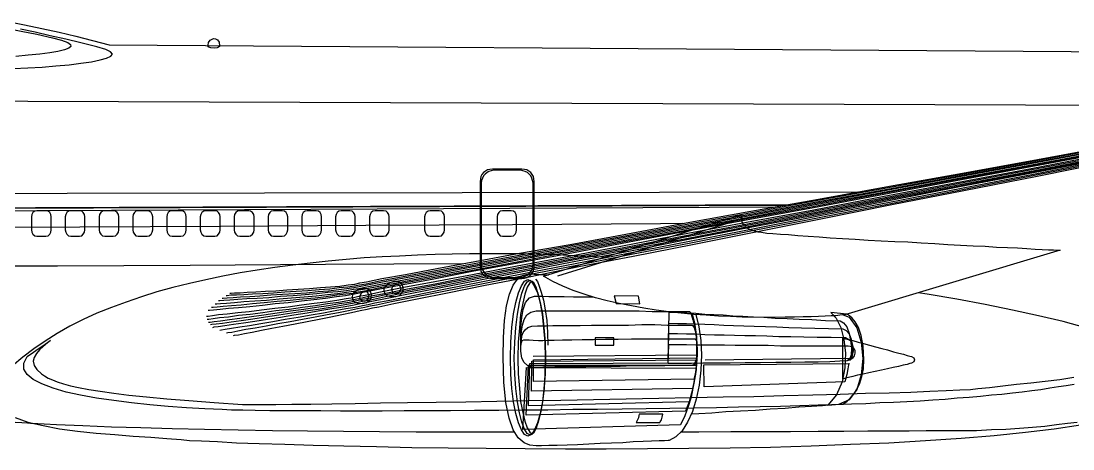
# Model space of a CAD drawing. Extents: x 895 to 2905, y -3 to 221.
# Drawn here: x 2180.8 to 2454.9, y -2.9 to 108.7 of the extents above; entities that cross this region are included whole.
import ezdxf

# ---------------------------------------------------------------- set-up
doc = ezdxf.new("R2010")
doc.units = 0
doc.header["$MEASUREMENT"] = 0
doc.layers.get('0').update_dxf_attribs({"linetype": 'CONTINUOUS'})

msp = doc.modelspace()

# ---------------------------------------------------------------- linework, layer by layer
at = {"linetype": 'Continuous'}
for points in [[(2176.89, 106.9), (2180.85, 106.09), (2184.92, 105.28), (2188.98, 104.37), (2191.32, 103.76), (2192.95, 103.15), (2193.66, 102.64), (2193.76, 102.13), (2193.25, 101.62), (2192.13, 101.21), (2190.41, 100.81), (2188.27, 100.4), (2185.73, 100.1), (2182.68, 99.79), (2179.43, 99.49)], [(2176.99, 108.73), (2181.66, 107.72), (2186.24, 106.8), (2190.71, 105.79), (2195.08, 104.77), (2199.45, 103.65), (2203.72, 102.54), (2604.78, 99.72)], [(2176.99, 108.73), (2181.66, 107.72), (2186.24, 106.8), (2190.71, 105.79), (2195.08, 104.77), (2199.45, 103.65), (2203.72, 102.54), (2604.78, 99.72)], [(2176.99, 108.73), (2181.66, 107.72), (2186.24, 106.8), (2190.71, 105.79), (2195.08, 104.77), (2199.45, 103.65), (2203.72, 102.54), (2604.78, 99.72)], [(2200.57, 102.03), (2196.4, 103.05), (2192.44, 103.96), (2188.37, 104.87), (2184.51, 105.79), (2180.65, 106.6)], [(2229.54, 102.13), (2229.54, 102.43), (2229.64, 103.15), (2230.05, 103.76), (2230.96, 104.16), (2231.47, 104.06), (2231.97, 103.86), (2232.38, 103.25), (2232.48, 102.23), (2232.48, 102.13), (2232.28, 101.93), (2231.87, 101.72), (2231.16, 101.62), (2230.25, 101.72), (2229.74, 101.93), (2229.54, 102.03), (2229.54, 102.13)], [(2178.82, 96.34), (2182.58, 96.54), (2186.34, 96.74), (2189.9, 97.05), (2193.35, 97.35), (2196.4, 97.76), (2199.15, 98.07), (2201.38, 98.57), (2203.11, 99.08), (2204.23, 99.59), (2204.63, 100.1), (2204.13, 100.71), (2202.91, 101.32), (2200.57, 102.03)], [(2537.1, 86.4), (1969.75, 88.51)], [(2463.51, 74.38), (2443.89, 70.72), (2424.48, 67.07), (2405.58, 63.51), (2387.28, 60.05), (2369.7, 56.8), (2352.93, 53.65), (2337.38, 50.7), (2322.94, 47.96), (2309.83, 45.52), (2298.35, 43.38), (2288.39, 41.45), (2280.36, 39.93), (2274.26, 38.81), (2270.29, 37.99), (2268.57, 37.69), (2267.25, 37.39), (2265.31, 37.08), (2262.97, 36.77), (2260.13, 36.37), (2257.08, 36.07), (2253.83, 35.66), (2250.37, 35.25), (2247.02, 34.95), (2243.67, 34.54), (2240.41, 34.23), (2237.47, 33.93), (2234.82, 33.73), (2232.69, 33.52), (2230.96, 33.32), (2229.94, 33.22), (2229.54, 33.22)], [(2230.45, 34.13), (2230.86, 34.13), (2231.87, 34.23), (2233.5, 34.34), (2235.63, 34.54), (2238.17, 34.74), (2241.12, 35.05), (2244.17, 35.35), (2247.53, 35.66), (2250.88, 35.96), (2254.13, 36.27), (2257.39, 36.57), (2260.33, 36.88), (2263.08, 37.29), (2265.41, 37.59), (2267.35, 37.79), (2268.67, 38.1), (2270.39, 38.4), (2274.36, 39.21), (2280.46, 40.43), (2288.59, 41.96), (2298.45, 43.79), (2310.03, 45.92), (2323.05, 48.47), (2337.48, 51.11), (2353.13, 54.05), (2369.9, 57.21), (2387.49, 60.46), (2405.78, 63.91), (2424.78, 67.47), (2444.19, 71.03), (2463.81, 74.69)], [(2231.37, 34.95), (2231.77, 34.95), (2232.79, 35.05), (2234.31, 35.15), (2236.45, 35.35), (2238.89, 35.56), (2241.73, 35.76), (2244.78, 35.96), (2248.03, 36.27), (2251.29, 36.57), (2254.54, 36.77), (2257.69, 37.08), (2260.64, 37.39), (2263.28, 37.69), (2265.62, 37.99), (2267.45, 38.3), (2268.77, 38.61), (2270.5, 38.91), (2274.46, 39.72), (2280.56, 40.84), (2288.69, 42.37), (2298.55, 44.19), (2310.14, 46.43), (2323.25, 48.87), (2337.68, 51.51), (2353.33, 54.46), (2370.11, 57.51), (2387.69, 60.87), (2406.09, 64.22), (2425.09, 67.78), (2444.5, 71.33), (2464.22, 74.99)], [(2232.28, 35.86), (2232.59, 35.86), (2233.6, 35.96), (2235.23, 36.07), (2237.26, 36.17), (2239.6, 36.37), (2242.34, 36.47), (2245.39, 36.67), (2248.44, 36.98), (2251.69, 37.18), (2254.85, 37.39), (2257.89, 37.69), (2260.74, 37.99), (2263.38, 38.2), (2265.62, 38.5), (2267.45, 38.81), (2268.77, 39.01), (2270.5, 39.32), (2274.46, 40.13), (2280.56, 41.25), (2288.69, 42.77), (2298.65, 44.7), (2310.24, 46.84), (2323.35, 49.28), (2337.78, 51.92), (2353.54, 54.87), (2370.21, 57.92), (2387.89, 61.27), (2406.29, 64.63), (2425.29, 68.18), (2444.71, 71.74), (2464.42, 75.4)], [(2233.19, 36.47), (2233.5, 36.47), (2234.52, 36.57), (2236.04, 36.67), (2237.97, 36.77), (2240.41, 36.88), (2243.05, 37.08), (2245.9, 37.29), (2248.95, 37.49), (2252.1, 37.69), (2255.15, 37.89), (2258.2, 38.2), (2260.94, 38.4), (2263.59, 38.71), (2265.72, 39.01), (2267.55, 39.21), (2268.87, 39.52), (2270.6, 39.83), (2274.56, 40.64), (2280.66, 41.76), (2288.79, 43.28), (2298.75, 45.11), (2310.34, 47.25), (2323.45, 49.69), (2337.99, 52.33), (2353.64, 55.27), (2370.41, 58.32), (2388.09, 61.58), (2406.59, 64.93), (2425.59, 68.49), (2445.01, 72.05), (2464.83, 75.6)], [(2234.21, 37.18), (2234.52, 37.18), (2235.43, 37.29), (2236.95, 37.29), (2238.89, 37.39), (2241.12, 37.59), (2243.77, 37.69), (2246.61, 37.89), (2249.56, 38.1), (2252.51, 38.3), (2255.56, 38.5), (2258.5, 38.71), (2261.25, 38.91), (2263.69, 39.21), (2265.92, 39.42), (2267.65, 39.72), (2268.97, 39.93), (2270.7, 40.23), (2274.67, 41.05), (2280.87, 42.16), (2288.89, 43.69), (2298.85, 45.52), (2310.54, 47.65), (2323.65, 50.09), (2338.19, 52.73), (2353.84, 55.68), (2370.71, 58.73), (2388.4, 61.98), (2406.8, 65.34), (2425.8, 68.79), (2445.31, 72.35), (2465.13, 76.01)], [(2235.23, 37.79), (2235.53, 37.79), (2236.45, 37.89), (2237.87, 37.89), (2239.7, 37.99), (2241.94, 38.1), (2244.48, 38.3), (2247.22, 38.4), (2250.07, 38.61), (2253.01, 38.81), (2255.96, 39.01), (2258.81, 39.21), (2261.45, 39.42), (2263.89, 39.62), (2266.03, 39.93), (2267.75, 40.13), (2269.07, 40.43), (2270.8, 40.74), (2274.77, 41.55), (2280.97, 42.67), (2289.1, 44.19), (2299.06, 46.03), (2310.65, 48.16), (2323.86, 50.5), (2338.39, 53.14), (2354.05, 56.09), (2370.92, 59.14), (2388.6, 62.29), (2407.1, 65.64), (2426.11, 69.1), (2445.62, 72.65), (2465.44, 76.31)], [(2463.61, 73.98), (2443.99, 70.21), (2424.58, 66.56), (2405.68, 63), (2387.38, 59.44), (2369.8, 56.19), (2353.13, 53.04), (2337.48, 49.99), (2323.15, 47.25), (2310.03, 44.81), (2298.45, 42.57), (2288.59, 40.74), (2280.56, 39.21), (2274.46, 37.99), (2270.5, 37.18), (2268.77, 36.88), (2267.45, 36.57), (2265.52, 36.27), (2263.08, 35.86), (2260.23, 35.45), (2257.18, 35.05), (2253.83, 34.64), (2250.37, 34.13), (2246.92, 33.73), (2243.46, 33.32), (2240.21, 32.91), (2237.26, 32.61), (2234.52, 32.3), (2232.28, 32.1), (2230.65, 31.9), (2229.54, 31.69), (2229.13, 31.69)], [(2229.33, 30.98), (2229.74, 30.98), (2230.86, 31.19), (2232.48, 31.39), (2234.82, 31.59), (2237.47, 32), (2240.51, 32.3), (2243.77, 32.71), (2247.22, 33.22), (2250.68, 33.63), (2254.13, 34.13), (2257.49, 34.54), (2260.64, 35.05), (2263.49, 35.45), (2265.92, 35.86), (2267.85, 36.17), (2269.28, 36.47), (2271.01, 36.88), (2274.97, 37.59), (2281.07, 38.81), (2289.1, 40.33), (2298.96, 42.27), (2310.44, 44.5), (2323.55, 46.94), (2337.89, 49.69), (2353.54, 52.73), (2370.11, 55.89), (2387.69, 59.24), (2405.98, 62.69), (2424.89, 66.35), (2444.19, 70.01), (2463.81, 73.77)], [(2229.64, 30.17), (2230.05, 30.17), (2231.16, 30.37), (2232.79, 30.57), (2235.13, 30.88), (2237.77, 31.29), (2240.82, 31.69), (2244.07, 32.1), (2247.53, 32.61), (2250.98, 33.12), (2254.44, 33.63), (2257.79, 34.13), (2260.94, 34.54), (2263.79, 35.05), (2266.33, 35.45), (2268.26, 35.86), (2269.69, 36.17), (2271.41, 36.47), (2275.37, 37.29), (2281.47, 38.5), (2289.5, 40.03), (2299.36, 41.96), (2310.85, 44.19), (2323.86, 46.63), (2338.29, 49.38), (2353.84, 52.43), (2370.41, 55.58), (2387.99, 58.93), (2406.19, 62.49), (2425.09, 66.05), (2444.4, 69.71), (2464.01, 73.47)], [(2230.15, 29.56), (2230.55, 29.66), (2231.67, 29.76), (2233.3, 29.97), (2235.53, 30.27), (2238.17, 30.68), (2241.23, 31.09), (2244.48, 31.59), (2247.93, 32.1), (2251.39, 32.61), (2254.85, 33.12), (2258.2, 33.63), (2261.35, 34.13), (2264.19, 34.64), (2266.63, 35.05), (2268.67, 35.45), (2270.09, 35.76), (2271.82, 36.07), (2275.78, 36.88), (2281.78, 38.1), (2289.81, 39.62), (2299.67, 41.55), (2311.15, 43.79), (2324.16, 46.33), (2338.59, 49.07), (2354.15, 52.02), (2370.71, 55.27), (2388.2, 58.63), (2406.49, 62.19), (2425.29, 65.74), (2444.5, 69.5), (2464.12, 73.27)], [(2230.75, 28.85), (2231.16, 28.95), (2232.18, 29.05), (2233.91, 29.36), (2236.14, 29.66), (2238.79, 30.07), (2241.73, 30.47), (2244.99, 30.98), (2248.44, 31.49), (2251.9, 32.1), (2255.35, 32.61), (2258.61, 33.22), (2261.76, 33.73), (2264.7, 34.23), (2267.14, 34.64), (2269.17, 35.05), (2270.6, 35.35), (2272.23, 35.66), (2276.19, 36.47), (2282.19, 37.69), (2290.21, 39.21), (2299.97, 41.15), (2311.46, 43.38), (2324.37, 45.92), (2338.7, 48.67), (2354.25, 51.72), (2370.81, 54.97), (2388.3, 58.32), (2406.49, 61.88), (2425.29, 65.54), (2444.6, 69.2), (2464.12, 72.96)], [(2232.59, 28.14), (2232.99, 28.24), (2234.01, 28.34), (2235.63, 28.65), (2237.77, 28.95), (2240.31, 29.36), (2243.26, 29.87), (2246.41, 30.37), (2249.66, 30.98), (2253.01, 31.49), (2256.37, 32.1), (2259.62, 32.61), (2262.67, 33.22), (2265.41, 33.73), (2267.85, 34.13), (2269.79, 34.54), (2271.21, 34.85), (2272.94, 35.25), (2276.9, 35.96), (2282.9, 37.18), (2290.93, 38.81), (2300.69, 40.74), (2312.17, 42.97), (2325.18, 45.52), (2339.41, 48.26), (2354.96, 51.31), (2371.43, 54.56), (2388.91, 58.02), (2407.1, 61.47), (2425.8, 65.13), (2445.01, 68.89), (2464.52, 72.76)], [(2234.31, 27.43), (2234.72, 27.53), (2235.74, 27.63), (2237.26, 27.93), (2239.39, 28.34), (2241.83, 28.75), (2244.68, 29.25), (2247.73, 29.87), (2250.88, 30.37), (2254.13, 30.98), (2257.39, 31.59), (2260.54, 32.2), (2263.49, 32.71), (2266.13, 33.22), (2268.47, 33.73), (2270.39, 34.13), (2271.72, 34.44), (2273.45, 34.74), (2277.31, 35.56), (2283.41, 36.77), (2291.43, 38.4), (2301.19, 40.33), (2312.58, 42.57), (2325.59, 45.11), (2339.81, 47.96), (2355.27, 50.9), (2371.83, 54.16), (2389.21, 57.61), (2407.41, 61.17), (2426.11, 64.83), (2445.31, 68.59), (2464.73, 72.45)], [(2236.14, 26.71), (2236.45, 26.81), (2237.47, 26.92), (2238.99, 27.22), (2241.02, 27.63), (2243.46, 28.14), (2246.1, 28.65), (2249.05, 29.15), (2252.2, 29.76), (2255.35, 30.37), (2258.5, 30.98), (2261.55, 31.59), (2264.4, 32.2), (2266.94, 32.71), (2269.17, 33.22), (2271.01, 33.63), (2272.33, 33.93), (2274.05, 34.23), (2277.92, 35.05), (2284.01, 36.27), (2291.94, 37.89), (2301.7, 39.83), (2313.19, 42.06), (2326.09, 44.7), (2340.32, 47.45), (2355.77, 50.5), (2372.24, 53.75), (2389.62, 57.21), (2407.71, 60.87), (2426.41, 64.52), (2445.52, 68.29), (2464.93, 72.15)], [(2314.51, 54.87), (2314.51, 66.86), (2314.41, 67.57), (2314.31, 68.18), (2314, 68.69), (2313.59, 69.2), (2313.09, 69.61), (2312.58, 69.91), (2311.97, 70.01), (2311.25, 70.11), (2303.63, 70.11), (2302.92, 70.01), (2302.31, 69.91), (2301.8, 69.61), (2301.29, 69.2), (2300.89, 68.69), (2300.58, 68.18), (2300.48, 67.57), (2300.38, 66.86), (2300.38, 54.87)], [(2314.2, 54.87), (2314.2, 66.56), (2314.1, 67.17), (2313.9, 67.78), (2313.59, 68.39), (2313.19, 68.79), (2312.78, 69.2), (2312.17, 69.5), (2311.56, 69.71), (2310.95, 69.81), (2304.04, 69.81), (2303.33, 69.71), (2302.72, 69.5), (2302.21, 69.2), (2301.7, 68.79), (2301.29, 68.39), (2300.99, 67.78), (2300.79, 67.17), (2300.69, 66.56), (2300.69, 54.67)], [(1933.56, 63.81), (1932.75, 62.79), (1932.34, 61.88), (1932.44, 61.07), (1933.15, 60.46), (1934.58, 59.85), (1936.91, 59.44), (1940.17, 59.24), (1944.64, 59.14), (2380.8, 60.9)], [(1935.39, 65.54), (1934.47, 64.42), (1933.87, 63.2), (1933.66, 61.98), (1934.07, 60.76), (1935.29, 59.75), (1937.32, 58.83), (1940.47, 58.32), (1944.84, 58.12), (2377.39, 60.29)], [(2398.64, 64.11), (1935.39, 63.3)], [(2109.5, 59.65), (2379.9, 60.74)], [(2187.25, 52.63), (2187.86, 52.73), (2188.27, 53.14), (2188.57, 53.65), (2188.68, 54.26), (2188.68, 57.71), (2188.57, 58.32), (2188.27, 58.83), (2187.86, 59.14), (2187.25, 59.24), (2184.92, 59.24), (2184.41, 59.14), (2183.9, 58.83), (2183.59, 58.32), (2183.49, 57.71), (2183.49, 54.26), (2183.59, 53.65), (2183.9, 53.14), (2184.41, 52.73), (2184.92, 52.63), (2187.25, 52.63)], [(2195.99, 52.63), (2196.61, 52.73), (2197.01, 53.14), (2197.32, 53.65), (2197.42, 54.26), (2197.42, 57.71), (2197.32, 58.32), (2197.01, 58.83), (2196.61, 59.14), (2195.99, 59.24), (2193.76, 59.24), (2193.15, 59.14), (2192.74, 58.83), (2192.44, 58.32), (2192.34, 57.71), (2192.34, 54.26), (2192.44, 53.65), (2192.74, 53.14), (2193.15, 52.73), (2193.76, 52.63), (2195.99, 52.63)], [(2204.84, 52.63), (2205.45, 52.73), (2205.85, 53.14), (2206.16, 53.65), (2206.26, 54.26), (2206.26, 57.71), (2206.16, 58.32), (2205.85, 58.83), (2205.45, 59.14), (2204.84, 59.24), (2202.6, 59.24), (2201.99, 59.14), (2201.59, 58.83), (2201.28, 58.32), (2201.18, 57.71), (2201.18, 54.26), (2201.28, 53.65), (2201.59, 53.14), (2201.99, 52.73), (2202.6, 52.63), (2204.84, 52.63)], [(2213.68, 52.63), (2214.19, 52.73), (2214.7, 53.14), (2215, 53.65), (2215.1, 54.26), (2215.1, 57.71), (2215, 58.32), (2214.7, 58.83), (2214.19, 59.14), (2213.68, 59.24), (2211.34, 59.24), (2210.73, 59.14), (2210.33, 58.83), (2210.02, 58.32), (2209.92, 57.71), (2209.92, 54.26), (2210.02, 53.65), (2210.33, 53.14), (2210.73, 52.73), (2211.34, 52.63), (2213.68, 52.63)], [(2222.42, 52.63), (2223.03, 52.73), (2223.44, 53.14), (2223.74, 53.65), (2223.85, 54.26), (2223.85, 57.71), (2223.74, 58.32), (2223.44, 58.83), (2223.03, 59.14), (2222.42, 59.24), (2220.19, 59.24), (2219.57, 59.14), (2219.17, 58.83), (2218.87, 58.32), (2218.76, 57.71), (2218.76, 54.26), (2218.87, 53.65), (2219.17, 53.14), (2219.57, 52.73), (2220.19, 52.63), (2222.42, 52.63)], [(2231.27, 52.63), (2231.87, 52.73), (2232.28, 53.14), (2232.59, 53.65), (2232.69, 54.26), (2232.69, 57.71), (2232.59, 58.32), (2232.28, 58.83), (2231.87, 59.14), (2231.27, 59.24), (2228.93, 59.24), (2228.42, 59.14), (2227.91, 58.83), (2227.61, 58.32), (2227.5, 57.71), (2227.5, 54.26), (2227.61, 53.65), (2227.91, 53.14), (2228.42, 52.73), (2228.93, 52.63), (2231.27, 52.63)], [(2240.11, 52.63), (2240.61, 52.73), (2241.12, 53.14), (2241.43, 53.65), (2241.53, 54.26), (2241.53, 57.71), (2241.43, 58.32), (2241.12, 58.83), (2240.61, 59.14), (2240.11, 59.24), (2237.77, 59.24), (2237.16, 59.14), (2236.75, 58.83), (2236.45, 58.32), (2236.35, 57.71), (2236.35, 54.26), (2236.45, 53.65), (2236.75, 53.14), (2237.16, 52.73), (2237.77, 52.63), (2240.11, 52.63)], [(2248.85, 52.63), (2249.46, 52.73), (2249.87, 53.14), (2250.17, 53.65), (2250.27, 54.26), (2250.27, 57.71), (2250.17, 58.32), (2249.87, 58.83), (2249.46, 59.14), (2248.85, 59.24), (2246.61, 59.24), (2246, 59.14), (2245.59, 58.83), (2245.29, 58.32), (2245.19, 57.71), (2245.19, 54.26), (2245.29, 53.65), (2245.59, 53.14), (2246, 52.73), (2246.61, 52.63), (2248.85, 52.63)], [(2257.69, 52.63), (2258.3, 52.73), (2258.71, 53.14), (2259.01, 53.65), (2259.11, 54.26), (2259.11, 57.71), (2259.01, 58.32), (2258.71, 58.83), (2258.3, 59.14), (2257.69, 59.24), (2255.35, 59.24), (2254.85, 59.14), (2254.34, 58.83), (2254.03, 58.32), (2253.93, 57.71), (2253.93, 54.26), (2254.03, 53.65), (2254.34, 53.14), (2254.85, 52.73), (2255.35, 52.63), (2257.69, 52.63)], [(2266.43, 52.63), (2267.04, 52.73), (2267.45, 53.14), (2267.75, 53.65), (2267.85, 54.26), (2267.85, 57.71), (2267.75, 58.32), (2267.45, 58.83), (2267.04, 59.14), (2266.43, 59.24), (2264.19, 59.24), (2263.59, 59.14), (2263.18, 58.83), (2262.87, 58.32), (2262.77, 57.71), (2262.77, 54.26), (2262.87, 53.65), (2263.18, 53.14), (2263.59, 52.73), (2264.19, 52.63), (2266.43, 52.63)], [(2275.27, 52.63), (2275.89, 52.73), (2276.29, 53.14), (2276.59, 53.65), (2276.7, 54.26), (2276.7, 57.71), (2276.59, 58.32), (2276.29, 58.83), (2275.89, 59.14), (2275.27, 59.24), (2273.04, 59.24), (2272.43, 59.14), (2272.02, 58.83), (2271.72, 58.32), (2271.61, 57.71), (2271.61, 54.26), (2271.72, 53.65), (2272.02, 53.14), (2272.43, 52.73), (2273.04, 52.63), (2275.27, 52.63)], [(2289.71, 52.63), (2290.32, 52.73), (2290.72, 53.14), (2291.03, 53.65), (2291.13, 54.26), (2291.13, 57.71), (2291.03, 58.32), (2290.72, 58.83), (2290.32, 59.14), (2289.71, 59.24), (2287.37, 59.24), (2286.86, 59.14), (2286.35, 58.83), (2286.05, 58.32), (2285.95, 57.71), (2285.95, 54.26), (2286.05, 53.65), (2286.35, 53.14), (2286.86, 52.73), (2287.37, 52.63), (2289.71, 52.63)], [(2308.51, 52.63), (2309.12, 52.73), (2309.53, 53.14), (2309.83, 53.65), (2309.93, 54.26), (2309.93, 57.71), (2309.83, 58.32), (2309.53, 58.83), (2309.12, 59.14), (2308.51, 59.24), (2306.27, 59.24), (2305.67, 59.14), (2305.26, 58.83), (2304.95, 58.32), (2304.85, 57.71), (2304.85, 54.26), (2304.95, 53.65), (2305.26, 53.14), (2305.67, 52.73), (2306.27, 52.63), (2308.51, 52.63)], [(2316.95, 42.16), (2368.58, 58.32), (2368.58, 58.12), (2368.48, 57.71), (2368.38, 57.1), (2368.58, 56.39), (2368.99, 55.58), (2369.7, 54.87), (2370.92, 54.26), (2372.75, 53.75), (2373.76, 53.65), (2375.09, 53.45), (2376.71, 53.34), (2378.64, 53.14), (2380.78, 53.04), (2383.21, 52.83), (2385.86, 52.63), (2388.71, 52.43), (2391.65, 52.23), (2394.8, 52.02), (2398.16, 51.82), (2401.51, 51.61), (2404.87, 51.41), (2408.42, 51.21), (2411.88, 51.11), (2415.33, 50.9), (2418.89, 50.7), (2422.24, 50.5), (2425.59, 50.29), (2428.85, 50.09), (2432, 49.99), (2434.95, 49.79), (2437.79, 49.69), (2440.43, 49.58), (2442.87, 49.38), (2445.01, 49.28), (2446.84, 49.17), (2448.47, 49.07), (2449.79, 49.07), (2450.7, 48.97), (2451.31, 48.97), (2451.51, 48.97), (2395.41, 32.1), (2395.21, 32.1), (2394.8, 32.1), (2394.09, 32), (2393.07, 31.9), (2391.85, 31.9), (2390.33, 31.79), (2388.6, 31.69), (2386.67, 31.59), (2384.54, 31.59), (2382.3, 31.49), (2379.86, 31.49), (2377.22, 31.39), (2374.47, 31.39), (2371.63, 31.49), (2368.68, 31.49), (2365.63, 31.69), (2362.48, 31.79), (2359.33, 32), (2356.08, 32.2), (2352.83, 32.51), (2349.57, 32.91), (2346.32, 33.32), (2343.07, 33.83), (2339.81, 34.44), (2336.67, 35.05), (2333.51, 35.76), (2330.47, 36.57), (2327.52, 37.49), (2324.67, 38.5), (2321.93, 39.62), (2319.39, 40.84), (2316.95, 42.16)], [(2353.14, 55.91), (2347.44, 55.89), (2308.81, 55.58), (2270.6, 55.38), (2232.89, 55.17), (2196.1, 54.97), (2160.63, 54.77)], [(2300.38, 54.87), (2300.38, 44.81), (2300.48, 44.19), (2300.58, 43.59), (2300.89, 42.97), (2301.29, 42.57), (2301.8, 42.16), (2302.31, 41.86), (2302.92, 41.65), (2303.63, 41.55), (2311.25, 41.55), (2311.97, 41.65), (2312.58, 41.86), (2313.09, 42.16), (2313.59, 42.57), (2314, 42.97), (2314.31, 43.59), (2314.41, 44.19), (2314.51, 44.81), (2314.51, 54.87)], [(2300.69, 54.67), (2300.69, 45.21), (2300.79, 44.5), (2300.99, 43.89), (2301.29, 43.38), (2301.7, 42.87), (2302.21, 42.47), (2302.72, 42.16), (2303.33, 41.96), (2304.04, 41.86), (2310.95, 41.86), (2311.56, 41.96), (2312.17, 42.16), (2312.78, 42.47), (2313.19, 42.87), (2313.59, 43.38), (2313.9, 43.89), (2314.1, 44.5), (2314.2, 45.21), (2314.2, 54.87)], [(2366.55, 56.49), (2320.61, 42.16)], [(2310.75, 48.06), (2306.48, 48.06), (2302.11, 48.06), (2297.63, 48.06), (2293.16, 47.96), (2288.69, 47.85), (2284.12, 47.65), (2279.44, 47.45), (2274.87, 47.25), (2270.19, 46.94), (2265.52, 46.53), (2260.84, 46.13), (2256.17, 45.62), (2251.59, 45.11), (2246.92, 44.5), (2242.34, 43.79), (2237.87, 43.08), (2233.4, 42.16), (2228.93, 41.25), (2224.66, 40.33), (2220.39, 39.21), (2216.22, 38.1), (2212.15, 36.77), (2208.19, 35.45), (2204.33, 34.03), (2200.57, 32.51), (2197.01, 30.88), (2193.55, 29.15), (2190.2, 27.22), (2187.05, 25.29), (2184.1, 23.26), (2181.26, 21.12), (2178.61, 18.79)], [(2332.77, 47.11), (2332.39, 47.14), (2326.19, 47.45), (2320.51, 47.75), (2315.32, 47.96), (2310.75, 48.06)], [(2295.72, 45.41), (2260.13, 45.21), (2224.86, 45.01), (2190.3, 44.81), (2156.97, 44.81)], [(2356.62, 32.17), (2357.4, 28.95), (2357.91, 25.39), (2358.11, 21.73), (2357.91, 17.67), (2357.5, 13.81), (2356.69, 10.15), (2355.77, 6.89), (2354.45, 4.15), (2353.03, 1.91), (2351.4, 0.29), (2349.67, -0.63), (2349.37, -0.63), (2348.45, -0.73), (2347.03, -0.73), (2345.1, -0.83), (2342.87, -0.93), (2340.32, -1.03), (2337.58, -1.24), (2334.63, -1.34), (2331.69, -1.44), (2328.74, -1.65), (2325.79, -1.75), (2323.05, -1.85), (2320.51, -1.95), (2318.27, -1.95), (2316.44, -2.05), (2315.01, -2.05), (2313.39, -1.85), (2311.87, -1.24), (2310.34, 0.08), (2309.02, 2.12), (2308, 5.17), (2307.09, 9.23), (2306.58, 14.52), (2306.38, 21.12), (2306.48, 26.21), (2306.78, 30.68), (2307.29, 34.44), (2308.1, 37.49), (2309.02, 39.83), (2310.14, 41.45), (2311.56, 42.47), (2313.09, 42.77)], [(2308.31, 20.82), (2308.41, 24.99), (2308.71, 28.85), (2309.12, 32.41), (2309.73, 35.35), (2310.44, 37.89), (2311.15, 39.72), (2311.97, 40.94), (2312.88, 41.35), (2313.69, 40.94), (2314.51, 39.72), (2315.32, 37.89), (2316.03, 35.35), (2316.64, 32.41), (2317.05, 28.85), (2317.35, 24.99), (2317.45, 20.82), (2317.35, 16.65), (2317.05, 12.89), (2316.64, 9.43), (2316.03, 6.39), (2315.32, 3.95), (2314.61, 2.12), (2313.79, 0.9), (2312.88, 0.49), (2311.97, 0.9), (2311.15, 2.12), (2310.44, 3.95), (2309.73, 6.39), (2309.12, 9.43), (2308.71, 12.89), (2308.41, 16.65), (2308.31, 20.82)], [(2309.32, 20.82), (2309.43, 24.99), (2309.73, 28.85), (2310.14, 32.3), (2310.65, 35.25), (2311.25, 37.79), (2311.97, 39.62), (2312.68, 40.74), (2313.39, 41.15), (2314.1, 40.74), (2314.71, 39.62), (2315.42, 37.79), (2316.03, 35.25), (2316.64, 32.3), (2317.05, 28.85), (2317.35, 24.99), (2317.45, 20.82), (2317.35, 16.65), (2317.05, 12.89), (2316.64, 9.43), (2316.13, 6.59), (2315.52, 4.15), (2314.81, 2.32), (2314.1, 1.2), (2313.39, 0.79), (2312.68, 1.2), (2311.97, 2.32), (2311.25, 4.15), (2310.65, 6.59), (2310.14, 9.43), (2309.73, 12.89), (2309.43, 16.65), (2309.32, 20.82)], [(2313.09, 42.77), (2313.29, 42.77), (2314, 42.77), (2315.01, 42.67), (2316.44, 42.67), (2318.17, 42.57), (2318.24, 42.57)], [(2314.81, 41.45), (2315.32, 40.84), (2315.83, 39.62), (2316.34, 37.99), (2316.95, 35.96), (2317.35, 33.42), (2317.76, 30.68), (2317.96, 27.53), (2318.07, 24.17)], [(2269.99, 39.11), (2270.8, 39.01), (2271.41, 38.71), (2271.82, 37.99), (2272.02, 37.29), (2271.92, 36.47), (2271.51, 35.76), (2270.8, 35.25), (2269.79, 34.95), (2268.67, 35.05), (2267.85, 35.35), (2267.35, 35.96), (2267.14, 36.67), (2267.25, 37.49), (2267.75, 38.2), (2268.67, 38.71), (2269.99, 39.11)], [(2270.29, 38.4), (2271.11, 37.99), (2271.41, 37.08), (2271.11, 36.07), (2270.29, 35.56), (2269.28, 35.96), (2269.07, 36.88), (2269.48, 37.89), (2270.29, 38.4)], [(2278.02, 40.94), (2278.83, 40.94), (2279.54, 40.64), (2280.05, 40.03), (2280.25, 39.32), (2280.25, 38.5), (2279.95, 37.69), (2279.34, 37.08), (2278.32, 36.77), (2277.21, 36.77), (2276.29, 36.98), (2275.68, 37.59), (2275.37, 38.3), (2275.37, 39.01), (2275.89, 39.83), (2276.7, 40.43), (2278.02, 40.94)], [(2278.53, 40.23), (2279.44, 39.83), (2279.75, 38.91), (2279.44, 37.99), (2278.53, 37.49), (2277.71, 37.89), (2277.41, 38.81), (2277.71, 39.72), (2278.53, 40.23)], [(2314, 1.1), (2314.51, 1.51), (2315.12, 2.63), (2315.63, 4.35), (2316.23, 6.69), (2316.74, 9.54), (2317.15, 12.89), (2317.35, 16.75), (2317.45, 20.82), (2317.35, 24.99), (2317.05, 28.75), (2316.64, 32.2), (2316.13, 35.15), (2315.52, 37.49), (2315.01, 39.32), (2314.41, 40.43), (2314, 40.84), (2313.39, 40.43), (2312.68, 39.32), (2312.07, 37.49), (2311.56, 35.15), (2310.95, 32.2), (2310.65, 28.75), (2310.34, 24.99), (2310.24, 20.82), (2310.34, 16.75), (2310.65, 12.89), (2310.95, 9.54), (2311.56, 6.69), (2312.07, 4.35), (2312.68, 2.63), (2313.39, 1.51), (2314, 1.1)], [(2355.38, 32.27), (2355.87, 30.78), (2356.49, 28.14), (2356.79, 24.99), (2356.79, 21.23), (2356.69, 20.41), (2356.38, 19.6), (2355.98, 19.09), (2355.47, 18.89), (2355.16, 18.89), (2354.15, 18.89), (2352.72, 18.89), (2350.69, 18.89), (2348.45, 18.79), (2345.81, 18.79), (2342.87, 18.79), (2339.92, 18.79), (2336.77, 18.68), (2333.72, 18.68), (2330.77, 18.68), (2327.92, 18.58), (2325.38, 18.58), (2323.15, 18.58), (2321.21, 18.58), (2319.89, 18.58), (2318.27, 18.48), (2316.74, 18.48), (2315.22, 18.38), (2313.9, 18.48), (2312.78, 18.89), (2311.87, 19.7), (2311.25, 20.82), (2311.05, 22.65), (2311.05, 24.48), (2311.05, 26.61), (2311.05, 29.05), (2311.25, 31.39), (2311.66, 33.52), (2312.27, 35.35), (2313.29, 36.57), (2314.61, 36.98), (2314.81, 36.98), (2315.63, 36.98), (2316.74, 36.98), (2318.27, 36.88), (2320.2, 36.88), (2322.33, 36.88), (2324.77, 36.77), (2327.52, 36.77), (2329.82, 36.77)], [(2341.65, 36.98), (2335.34, 37.08), (2335.85, 35.05), (2342.05, 34.95), (2341.65, 36.98)], [(2458.22, 28.75), (2452.33, 30.37), (2445.92, 31.9), (2439.11, 33.32), (2432, 34.85), (2424.58, 36.17), (2416.85, 37.49), (2414.53, 37.85)], [(2354.96, 33.01), (2355.67, 32.3), (2356.28, 30.07), (2356.79, 26.41), (2356.79, 21.33), (2356.69, 20.51), (2356.49, 19.7), (2356.08, 19.09), (2355.47, 18.89), (2355.16, 18.89), (2354.15, 18.89), (2352.72, 18.89), (2350.69, 18.89), (2348.45, 18.79), (2345.81, 18.79), (2342.87, 18.79), (2339.92, 18.79), (2336.77, 18.68), (2333.72, 18.68), (2330.77, 18.68), (2327.92, 18.58), (2325.38, 18.58), (2323.15, 18.58), (2321.21, 18.58), (2319.89, 18.58), (2318.27, 18.48), (2316.74, 18.48), (2315.22, 18.38), (2313.9, 18.48), (2312.78, 18.89), (2311.87, 19.7), (2311.25, 20.82), (2311.05, 22.65), (2311.05, 24.27), (2311.05, 26), (2311.15, 27.83), (2311.46, 29.46), (2311.87, 30.88), (2312.58, 32.1), (2313.59, 32.81), (2315.01, 33.12), (2315.32, 33.12), (2316.03, 33.12), (2317.35, 33.12), (2318.98, 33.12), (2321.01, 33.12), (2323.35, 33.12), (2325.99, 33.12), (2328.94, 33.12), (2331.99, 33.12), (2335.14, 33.12), (2338.49, 33.12), (2341.85, 33.12), (2345.2, 33.01), (2348.56, 33.01), (2351.81, 33.01), (2354.96, 33.01)], [(2394.19, 30.57), (2395.11, 30.07), (2395.92, 28.95), (2396.53, 27.22), (2396.94, 25.39), (2397.14, 23.46), (2397.04, 21.73), (2396.73, 20.61), (2396.02, 20.11), (2394.09, 20.01), (2391.55, 19.9), (2388.5, 19.8), (2385.05, 19.8), (2381.39, 19.7), (2377.42, 19.7), (2373.46, 19.6), (2369.49, 19.6), (2365.53, 19.5), (2361.87, 19.5), (2358.41, 19.5), (2355.47, 19.39), (2352.93, 19.39), (2351, 19.39), (2349.78, 19.39), (2349.37, 19.39), (2349.67, 32.81), (2351.91, 32.71), (2354.25, 32.61), (2356.59, 32.51), (2358.92, 32.3), (2361.26, 32.2), (2363.7, 32.1), (2366.24, 31.9), (2368.89, 31.79), (2371.53, 31.59), (2374.37, 31.49), (2377.32, 31.29), (2380.37, 31.19), (2383.52, 30.98), (2386.87, 30.88), (2390.43, 30.68), (2394.19, 30.57)], [(2395.03, 32.1), (2396.53, 31.49), (2398.56, 28.75), (2399.68, 24.99), (2400.09, 20.72), (2399.68, 16.45), (2398.56, 12.69), (2396.53, 9.94), (2393.79, 8.72), (2391.96, 8.62), (2389.62, 8.42), (2386.77, 8.21), (2383.42, 8.01), (2379.86, 7.71), (2376, 7.5), (2372.14, 7.2), (2368.27, 6.99), (2364.41, 6.79), (2360.75, 6.49), (2357.4, 6.28), (2355.45, 6.22)], [(2391.75, 32.71), (2393.18, 31.29), (2394.4, 28.85), (2395.21, 25.7), (2395.62, 22.14), (2395.41, 18.28), (2394.7, 14.62), (2393.28, 11.27), (2391.04, 8.52), (2395.11, 8.93), (2396.02, 9.64), (2396.94, 10.45), (2397.85, 11.57), (2398.67, 12.79), (2399.38, 14.31), (2399.89, 16.04), (2400.29, 18.07), (2400.39, 20.51), (2400.19, 23.97), (2399.68, 26.71), (2398.97, 28.85), (2398.16, 30.27), (2397.34, 31.29), (2396.63, 31.9), (2396.13, 32.2), (2395.92, 32.3), (2391.75, 32.71)], [(2355.67, 29.46), (2356.18, 28.85), (2356.59, 27.32), (2356.89, 24.78), (2356.89, 21.43), (2356.79, 20.51), (2356.59, 19.7), (2356.18, 19.09), (2355.57, 18.89), (2355.27, 18.89), (2354.25, 18.89), (2352.83, 18.89), (2350.79, 18.89), (2348.45, 18.79), (2345.81, 18.79), (2342.97, 18.79), (2339.92, 18.79), (2336.87, 18.68), (2333.82, 18.68), (2330.77, 18.68), (2327.92, 18.58), (2325.38, 18.58), (2323.15, 18.58), (2321.32, 18.58), (2319.89, 18.58), (2318.27, 18.48), (2316.74, 18.48), (2315.22, 18.38), (2313.9, 18.48), (2312.78, 18.89), (2311.87, 19.7), (2311.25, 20.82), (2311.05, 22.65), (2311.05, 24.17), (2311.15, 25.39), (2311.25, 26.61), (2311.66, 27.53), (2312.17, 28.24), (2312.88, 28.85), (2313.9, 29.15), (2315.32, 29.25), (2315.63, 29.25), (2316.44, 29.25), (2317.66, 29.25), (2319.39, 29.36), (2321.42, 29.36), (2323.86, 29.36), (2326.5, 29.36), (2329.45, 29.46), (2332.5, 29.46), (2335.85, 29.46), (2339.11, 29.46), (2342.56, 29.56), (2345.91, 29.56), (2349.27, 29.46), (2352.52, 29.46), (2355.67, 29.46)], [(2394.91, 28.44), (2395.82, 28.03), (2396.53, 27.12), (2397.04, 25.8), (2397.34, 24.27), (2397.34, 22.75), (2397.14, 21.43), (2396.73, 20.51), (2396.02, 20.11), (2394.09, 20.01), (2391.55, 19.9), (2388.5, 19.8), (2385.05, 19.8), (2381.39, 19.7), (2377.42, 19.7), (2373.46, 19.6), (2369.49, 19.6), (2365.53, 19.5), (2361.87, 19.5), (2358.41, 19.5), (2355.47, 19.39), (2352.93, 19.39), (2351, 19.39), (2349.78, 19.39), (2349.37, 19.39), (2349.57, 29.97), (2351.91, 29.87), (2354.15, 29.87), (2356.49, 29.76), (2358.92, 29.66), (2361.36, 29.56), (2363.91, 29.46), (2366.45, 29.36), (2369.09, 29.25), (2371.83, 29.15), (2374.78, 29.05), (2377.73, 28.95), (2380.88, 28.85), (2384.13, 28.75), (2387.59, 28.65), (2391.14, 28.54), (2394.91, 28.44)], [(2455.17, 13.91), (2453.14, 13.6), (2451.11, 13.3), (2448.87, 12.99), (2446.53, 12.59), (2444.19, 12.28), (2441.65, 11.97), (2439.11, 11.67), (2436.37, 11.37), (2433.63, 11.16), (2430.78, 10.86), (2427.83, 10.55), (2424.68, 10.35), (2421.53, 10.05), (2418.38, 9.84), (2415.03, 9.64), (2411.57, 9.43), (2408.12, 9.23), (2404.56, 9.13), (2400.9, 8.93), (2397.14, 8.83), (2392.97, 8.62), (2388.5, 8.52), (2383.73, 8.42), (2378.64, 8.21), (2373.36, 8.11), (2367.77, 8.01), (2361.97, 7.91), (2355.98, 7.81), (2349.88, 7.71), (2343.68, 7.61), (2337.38, 7.5), (2330.97, 7.4), (2324.57, 7.4), (2318.07, 7.3), (2311.66, 7.3), (2305.26, 7.2), (2298.96, 7.2), (2292.65, 7.1), (2286.56, 7.1), (2280.66, 7.1), (2274.87, 6.99), (2269.28, 6.99), (2263.99, 6.99), (2258.91, 7.1), (2254.13, 7.1), (2249.76, 7.1), (2245.59, 7.1), (2241.83, 7.2), (2238.58, 7.3), (2235.63, 7.3), (2233.19, 7.4), (2228.72, 7.61), (2223.95, 7.91), (2219.17, 8.21), (2214.39, 8.62), (2209.61, 9.13), (2204.94, 9.74), (2200.47, 10.35), (2196.3, 11.16), (2192.54, 11.97), (2189.19, 12.99), (2186.24, 14.11), (2184, 15.23), (2182.37, 16.55), (2181.56, 17.97), (2181.56, 19.5), (2182.37, 21.23), (2182.78, 21.53), (2183.7, 22.14), (2185.02, 23.05), (2186.44, 24.07), (2187.66, 24.89), (2188.37, 25.39), (2188.47, 25.49), (2187.66, 24.78)], [(2187.66, 24.78), (2186.54, 23.87), (2185.63, 22.95), (2184.81, 22.04), (2184.21, 21.02), (2184, 20.01), (2184.21, 18.89), (2184.92, 17.87), (2186.13, 16.75), (2186.95, 16.25), (2187.86, 15.63), (2188.98, 15.13), (2190.2, 14.62), (2191.83, 14.11), (2193.66, 13.6), (2195.79, 13.19), (2198.43, 12.69), (2201.38, 12.18), (2204.94, 11.67), (2208.9, 11.16), (2213.48, 10.76), (2218.76, 10.25), (2224.55, 9.74), (2231.16, 9.23), (2238.48, 8.72), (2239.29, 8.72), (2241.12, 8.72), (2243.77, 8.72), (2247.22, 8.72), (2251.39, 8.83), (2256.27, 8.83), (2261.76, 8.93), (2267.85, 9.03), (2274.46, 9.13), (2281.47, 9.23), (2288.99, 9.33), (2296.72, 9.43), (2304.75, 9.64), (2312.98, 9.74), (2321.42, 9.84), (2329.96, 10.05), (2338.49, 10.25), (2346.93, 10.35), (2355.37, 10.55), (2363.7, 10.76), (2371.73, 10.86), (2379.56, 11.06), (2387.08, 11.27), (2394.19, 11.47), (2400.8, 11.67), (2407, 11.77), (2412.59, 11.97), (2417.57, 12.18), (2421.83, 12.38), (2425.39, 12.59), (2428.14, 12.69), (2430.07, 12.89), (2433.12, 13.19), (2436.57, 13.6), (2440.13, 14.01), (2443.89, 14.41), (2447.65, 14.82), (2451.41, 15.23), (2455.07, 15.84)], [(2315.63, 25.39), (2315.93, 25.39), (2316.74, 25.39), (2317.96, 25.49), (2319.69, 25.49), (2321.83, 25.59), (2324.27, 25.59), (2327.01, 25.7), (2329.96, 25.7), (2333.11, 25.8), (2336.36, 25.8), (2339.81, 25.9), (2343.17, 25.9), (2346.63, 25.9), (2349.98, 25.9), (2353.23, 25.9), (2356.38, 25.9), (2356.69, 25.49), (2356.89, 24.48), (2356.99, 23.05), (2356.99, 21.53), (2356.89, 20.61), (2356.69, 19.8), (2356.28, 19.19), (2355.67, 18.89), (2355.37, 18.89), (2354.35, 18.89), (2352.83, 18.89), (2350.89, 18.89), (2348.56, 18.79), (2345.91, 18.79), (2343.07, 18.79), (2340.02, 18.79), (2336.87, 18.68), (2333.82, 18.68), (2330.77, 18.68), (2327.92, 18.58), (2325.38, 18.58), (2323.15, 18.58), (2321.32, 18.58), (2319.89, 18.58), (2318.27, 18.48), (2316.74, 18.48), (2315.22, 18.38), (2313.9, 18.48), (2312.78, 18.89), (2311.87, 19.7), (2311.25, 20.82), (2311.05, 22.65), (2311.05, 23.97), (2311.15, 24.89), (2311.36, 25.39), (2311.76, 25.59), (2312.37, 25.59), (2313.19, 25.59), (2314.2, 25.49), (2315.63, 25.39)], [(2335.24, 26.1), (2330.36, 26.1), (2330.36, 24.17), (2335.24, 24.17), (2335.24, 26.1)], [(2395.62, 26.21), (2397.14, 25.29), (2397.65, 23.16), (2397.24, 21.12), (2396.02, 20.11), (2394.09, 20.01), (2391.55, 19.9), (2388.5, 19.8), (2385.05, 19.8), (2381.39, 19.7), (2377.42, 19.7), (2373.46, 19.6), (2369.49, 19.6), (2365.53, 19.5), (2361.87, 19.5), (2358.41, 19.5), (2355.47, 19.39), (2352.93, 19.39), (2351, 19.39), (2349.78, 19.39), (2349.37, 19.39), (2349.57, 27.22), (2351.81, 27.22), (2354.15, 27.12), (2356.59, 27.12), (2358.92, 27.02), (2361.47, 26.92), (2364.01, 26.92), (2366.65, 26.81), (2369.39, 26.71), (2372.14, 26.71), (2375.09, 26.61), (2378.23, 26.51), (2381.39, 26.51), (2384.74, 26.41), (2388.2, 26.31), (2391.85, 26.31), (2395.62, 26.21)], [(2394.91, 26.1), (2395.11, 26), (2395.62, 25.9), (2396.43, 25.7), (2397.55, 25.39), (2398.87, 24.99), (2400.29, 24.68), (2401.82, 24.17), (2403.44, 23.77), (2405.07, 23.36), (2406.59, 22.95), (2408.12, 22.45), (2409.54, 22.14), (2410.76, 21.83), (2411.67, 21.53), (2412.39, 21.33), (2412.79, 21.23), (2413.4, 20.92), (2413.61, 20.41), (2413.4, 19.9), (2412.79, 19.5), (2412.39, 19.39), (2411.67, 19.19), (2410.66, 18.99), (2409.44, 18.68), (2408.02, 18.38), (2406.59, 18.07), (2404.97, 17.67), (2403.34, 17.36), (2401.71, 16.96), (2400.19, 16.65), (2398.77, 16.35), (2397.55, 16.04), (2396.43, 15.74), (2395.62, 15.63), (2395.11, 15.43), (2394.91, 15.43), (2394.91, 26.1)], [(2349.57, 24.37), (2351.81, 24.37), (2354.15, 24.37), (2356.59, 24.27), (2359.03, 24.27), (2361.47, 24.27), (2364.11, 24.27), (2366.85, 24.17), (2369.6, 24.17), (2372.44, 24.17), (2375.49, 24.17), (2378.64, 24.07), (2381.89, 24.07), (2385.25, 24.07), (2388.81, 24.07), (2392.47, 24.07), (2396.33, 24.07), (2397.24, 23.87), (2397.75, 23.46), (2398.05, 22.85), (2398.05, 22.14), (2397.85, 21.43), (2397.45, 20.82), (2396.83, 20.31), (2396.02, 20.11), (2394.09, 20.01), (2391.55, 19.9), (2388.5, 19.8), (2385.05, 19.8), (2381.39, 19.7), (2377.42, 19.7), (2373.46, 19.6), (2369.49, 19.6), (2365.53, 19.5), (2361.87, 19.5), (2358.41, 19.5), (2355.47, 19.39), (2352.93, 19.39), (2351, 19.39), (2349.78, 19.39), (2349.37, 19.39), (2349.57, 24.37)], [(2354.86, 9.43), (2312.98, 8.42), (2313.39, 19.39), (2356.79, 19.6), (2356.69, 18.58), (2356.38, 15.94), (2355.77, 12.69), (2354.86, 9.43)], [(2313.79, 12.18), (2313.9, 20.01), (2356.89, 20.41), (2356.79, 19.6), (2356.69, 17.77), (2356.28, 15.23), (2355.77, 12.89), (2313.79, 12.18)], [(2356.69, 21.63), (2314.2, 21.23)], [(2314.31, 14.72), (2314.31, 20.41), (2356.89, 20.92), (2356.89, 20.31), (2356.69, 18.89), (2356.49, 17.06), (2356.08, 15.33), (2314.31, 14.72)], [(2358.82, 13.3), (2358.72, 19.09), (2396.53, 19.39), (2396.43, 19.09), (2396.23, 18.07), (2395.92, 16.55), (2395.41, 14.62), (2358.82, 13.3)], [(2396.53, 20.72), (2359.03, 20.31)], [(2356.59, 18.17), (2356.59, 17.77), (2356.49, 16.65), (2356.18, 15.03), (2355.87, 12.99), (2355.37, 10.65), (2354.65, 8.21), (2353.74, 5.77), (2352.62, 3.44), (2311.56, 2.22), (2312.47, 18.38), (2356.59, 18.17)], [(2353.94, 6.99), (2312.37, 5.98), (2312.98, 18.99), (2356.69, 18.99), (2356.59, 17.77), (2356.18, 14.72), (2355.37, 10.86), (2353.94, 6.99)], [(2341.85, 6.18), (2341.75, 5.88), (2341.65, 5.27), (2341.34, 4.56), (2341.03, 4.05), (2347.23, 4.05), (2347.34, 4.25), (2347.64, 4.76), (2347.85, 5.47), (2348.05, 6.18), (2341.85, 6.18)], [(2179.23, 5.37), (2182.58, 4.15), (2186.54, 3.23), (2190.81, 2.42), (2195.49, 1.81), (2200.37, 1.3), (2205.25, 0.9), (2210.02, 0.49), (2214.59, 0.19), (2218.76, -0.12), (2222.52, -0.43), (2224.66, -0.63), (2227.81, -0.73), (2231.97, -0.93), (2236.95, -1.24), (2242.85, -1.44), (2249.56, -1.65), (2256.88, -1.85), (2264.91, -2.05), (2273.45, -2.25), (2282.59, -2.46), (2292.05, -2.56), (2302.01, -2.66), (2312.17, -2.76), (2322.64, -2.86), (2333.21, -2.86), (2343.98, -2.76), (2354.76, -2.66), (2365.53, -2.56), (2376.1, -2.35), (2386.67, -2.05), (2396.94, -1.65), (2406.9, -1.24), (2416.45, -0.63), (2425.7, -0.02), (2434.34, 0.69), (2442.47, 1.51), (2449.99, 2.42), (2456.8, 3.44)], [(2309.42, 1.51), (2302.72, 1.51), (2293.27, 1.51), (2283.71, 1.51), (2274.16, 1.61), (2264.81, 1.71), (2255.45, 1.81), (2246.31, 1.91), (2237.36, 2.01), (2228.62, 2.22), (2220.19, 2.42), (2212.05, 2.63), (2204.33, 2.83), (2196.91, 3.13), (2190, 3.44), (2183.59, 3.74), (2183.29, 3.74), (2182.48, 3.85), (2181.05, 3.95), (2179.23, 4.05)], [(2455.99, 4.05), (2453.45, 3.74), (2450.6, 3.44), (2447.55, 3.03), (2444.3, 2.73), (2440.94, 2.52), (2437.39, 2.22), (2433.63, 2.12), (2429.76, 1.91), (2425.9, 1.91), (2423.56, 1.91), (2420.41, 1.91), (2416.65, 1.91), (2412.18, 1.81), (2407.1, 1.81), (2401.41, 1.81), (2395.21, 1.71), (2388.5, 1.71), (2381.29, 1.61), (2373.66, 1.61), (2365.73, 1.61), (2357.4, 1.51), (2352.62, 1.51)]]:
    msp.add_lwpolyline(points, dxfattribs=at)

doc.saveas('drawing.dxf')
